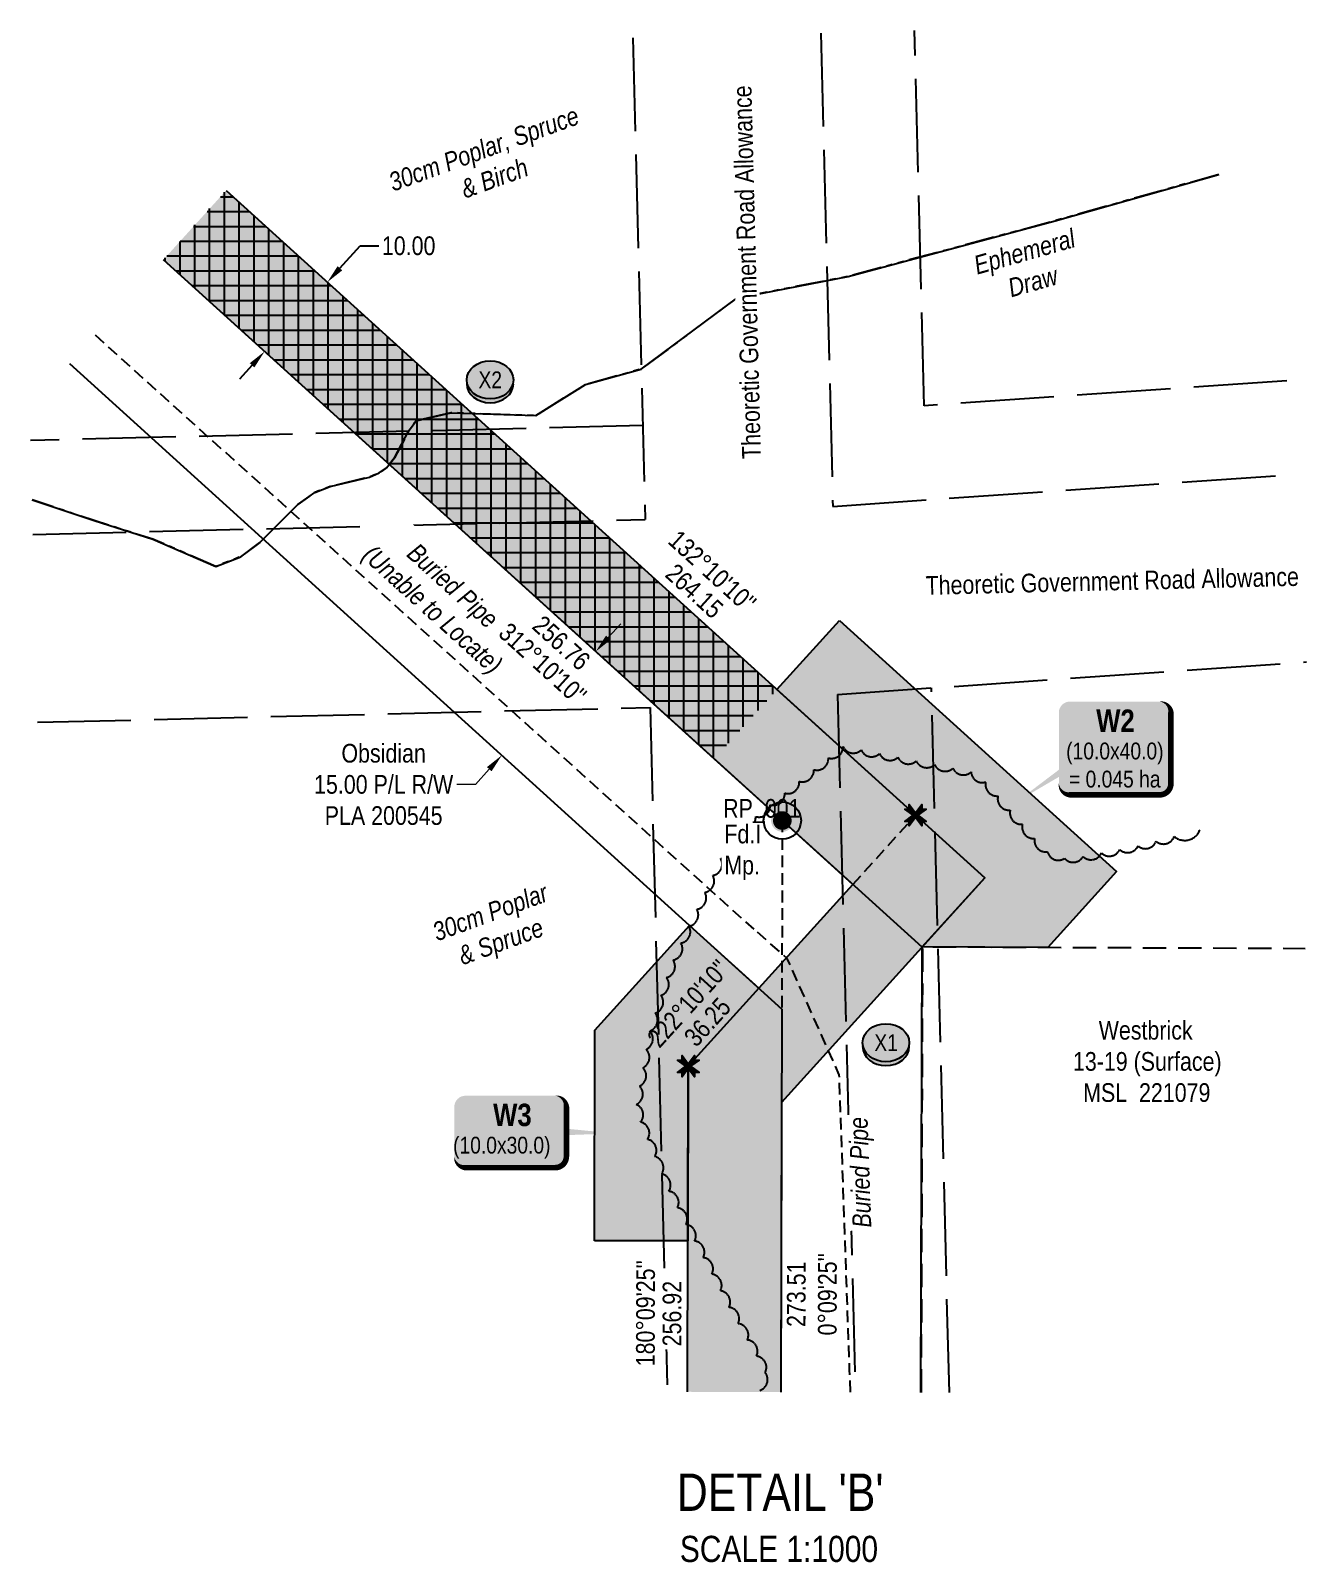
# Model space of a CAD drawing. Extents: x 623176 to 628609, y 5842554 to 5845751.
# Drawn here: x 627926 to 628609, y 5843360 to 5844180 of the extents above; entities that cross this region are included whole.
import ezdxf
from ezdxf.enums import TextEntityAlignment as Align

# ---------------------------------------------------------------- set-up
doc = ezdxf.new("R2010")
doc.units = 0
doc.header["$LTSCALE"] = 5
doc.header["$PDSIZE"] = 0.5
for name, pattern in [('0', [1, 1, 0]), ('foc-ACCESSROAD', [3.75, 2.5, -1.25]), ('foc-TOPO-ephemeral', [6.25, 3.125, -0.625, 0.625, -0.625, 0.625, -0.625]), ('foc-TRAV', [1.875, 1.25, -0.625]), ('foc-UNSURVEYED', [12.5, 10, -2.5]), ('UG_PIPE', [1.875, 1.25, -0.625])]:
    doc.linetypes.add(name, pattern=pattern)
doc.layers.get('Defpoints').update_dxf_attribs({"color": 9})
for name, color, linetype in [('35', 37, 'Continuous'), ('AS-PIPE-UG', 44, 'UG_PIPE'), ('AS-PIPE-UG-T', 44, 'Continuous'), ('C-RW', 13, 'Continuous'), ('CG-NOTES', 7, 'Continuous'), ('F-WS', 190, 'foc-ACCESSROAD'), ('L-BD', 7, 'Continuous'), ('L-BD1', 253, 'Continuous'), ('L-MON', 1, 'Continuous'), ('L-ROAD-T', 7, 'Continuous'), ('L-USEC', 7, 'foc-UNSURVEYED'), ('P-CROSSINGS', 250, 'Continuous'), ('P-PROPOSED', 10, 'Continuous'), ('P-PROPOSED-H', 21, 'Continuous'), ('P-TEMP-BLOCKS', 250, 'Continuous'), ('P-TEMP-BLUE-BORE-H', 131, 'Continuous'), ('P-TEMP-H', 41, 'Continuous'), ('P-TEMP-NO CUT-H', 104, 'Continuous'), ('P-TEMP_WORKSPACE', 46, 'Continuous'), ('P-TRAV', 4, 'foc-TRAV'), ('P-TXT', 4, 'Continuous'), ('T-BUSH', 110, '0'), ('T-BUSH-T', 110, 'Continuous'), ('T-DRAW', 143, 'foc-TOPO-ephemeral'), ('T-WATER-T', 170, 'Continuous')]:
    doc.layers.add(name, color=color, linetype=linetype)
doc.layers.add('C-WS-T', color=13, linetype='Continuous', lineweight=9)
doc.layers.add('F-WS-T', color=190, linetype='Continuous', lineweight=9)
doc.styles.add('80', font='ARIALN.TTF', dxfattribs={"height": 10})
doc.styles.add('80CG', font='ARIALN.TTF', dxfattribs={"height": 10})
doc.styles.add('80L', font='ARIALN.TTF', dxfattribs={"height": 10})
doc.styles.add('80LS', font='ARIALNI.TTF', dxfattribs={"height": 10})
doc.styles.add('BOLD', font='ARIALNB.TTF')
doc.styles.add('Crossing', font='ARIALN.TTF', dxfattribs={"height": 10})
doc.styles.add('foc-LtypeFont', font='ARIALN.TTF', dxfattribs={"height": 7.349999999999999})
doc.styles.add('MtXpl_Arial_Narrow', font='ARIALNI.TTF')
doc.linetypes.add('foc-TOPO-flowdirection-NOLINE', pattern='A,0,[">",foc-LtypeFont,S=0.3,R=0,X=0,Y=-0.945],-20,[">",foc-LtypeFont,S=0.3,R=0,X=0,Y=-0.945],0', length=20)
doc.dimstyles.new('Compass 5 000', dxfattribs={"dimscale": 5, "dimtxt": 9, "dimasz": 2, "dimexe": 0.2, "dimexo": 0.0625, "dimgap": 0.5, "dimtad": 0, "dimtih": 1, "dimtoh": 1, "dimzin": 0, "dimdsep": 46, "dimtxsty": '80CG', "dimcen": 0.1, "dimse1": 1, "dimse2": 1, "dimclrd": 256, "dimclrt": 256, "dimaunit": 1, "dimadec": 4, "dimazin": 0, "dimtfac": 0.06, "dimtofl": 0, "dimtmove": 0, "dimatfit": 1, "dimfxl": 0.2, "dimtolj": 1, "dimtzin": 0, "dimlwd": -1, "dimarcsym": 0})

# ---------------------------------------------------------------- blocks, each defined once
blk = doc.blocks.new('*U46')
at = {"true_color": 0xff8aff}
h = blk.add_hatch(color=211, dxfattribs=at)
edge = h.paths.add_edge_path()
edge.add_line((-23.99999999999998, -20), (23.99999999999998, -20))
edge.add_arc((23.99999999999998, -14), 6, 270, 360)
edge.add_line((29.99999999999998, -14), (29.99999999999998, 12.5))
edge.add_arc((23.99999999999998, 12.5), 6, 0, 90)
edge.add_line((23.99999999999998, 18.5), (-23.99999999999998, 18.5))
edge.add_arc((-23.99999999999998, 12.5), 6, 90, 180)
edge.add_line((-29.99999999999998, 12.5), (-29.99999999999998, -14))
edge.add_arc((-23.99999999999998, -14), 6, 180, 270)
at = {"color": 250, "flags": 128}
blk.add_lwpolyline([(-23.99999999999998, -20, 3, 3, 0), (23.99999999999998, -20, 3, 3, 0.414213562373095), (29.99999999999998, -14, 3, 3, 0), (29.99999999999998, 12.5, 3, 0, 0.414213562373095), (23.99999999999998, 18.5, 0, 0, 0), (-23.99999999999998, 18.5, 0, 0, 0.414213562373095), (-29.99999999999998, 12.5, 0, 0, 0), (-29.99999999999998, -14, 0, 3, 0.414213562373095)], format="xyseb", close=True, dxfattribs=at)
at = {"flags": 128}
blk.add_lwpolyline([(55.53966000851081, -1.657714257953903, 0, 7.5, 0), (-3.398394867633905e-15, 0, 0, 0, 0)], format="xyseb", dxfattribs=at)
at = {"color": 250}
for tag, p, height, style in [('TEMP_AREA_W1_001', (-9.212824010914055, 2.244292974654144), 12, 'BOLD'), ('ENTER_TEXT_001', (-30.65893587994544, -12.47010782646594), 9, '80')]:
    blk.add_attdef(tag, p, '', height=height, dxfattribs=dict(at, style=style))
blk = doc.blocks.new('fdia')
at = {"color": 255, "const_width": 1}
blk.add_lwpolyline([(-0.5, 0, 1), (0.5, 0, 1)], format="xyb", close=True, dxfattribs=at)
blk = doc.blocks.new('Fdiaa')
blk.add_blockref('fdia', (0, 0))
blk = doc.blocks.new('fdib')
at = {"color": 1, "const_width": 1.6}
blk.add_lwpolyline([(-0.3999999999996362, 0, 0.9999999999999998), (0.3999999999996362, 0, 1)], format="xyb", close=True, dxfattribs=at)
at = {"color": 1}
blk.add_circle((0, 0), 0.8, dxfattribs=at)
blk = doc.blocks.new('Fdibb')
blk.add_blockref('fdib', (0, 0))
blk = doc.blocks.new('fdicc')
for name in ['Fdibb', 'Fdiaa']:
    blk.add_blockref(name, (0, 0))
blk = doc.blocks.new('FDI')
blk.add_blockref('fdicc', (0, 0))
blk = doc.blocks.new('TEMP')
h = blk.add_hatch(color=255)
h.dxf.hatch_style = 1
h.paths.add_polyline_path([(-5.274161e-10, 0.2514284397220763), (-0.6656854269836912, 1.152061669657268), (-0.6656854269836914, 0.6656854303339061), (-1.152061663105632, 0.6656854303339061), (-0.2514284404497629, 5.273253e-10), (-1.152061661774314, -0.665685419564579), (-0.6656854224511335, -0.6656854195645793), (-0.6656854224511335, -1.152061655686338), (-5.273251e-10, -0.2514284436956587), (0.6656854183820542, -1.152061663420681), (0.6656854183820542, -0.6656854208922597), (1.152061656810019, -0.6656854053035205), (0.2514284429676993, 5.273253e-10), (1.152061671303363, 0.6656854258011663), (0.6656854287749412, 0.6656854258011663), (0.6656854131859291, 1.15206166422904)])
h.paths.add_polyline_path([(0.5656854229146121, 0.8485281473411305), (0.5656854319800914, 0.5656854258011663), (0.8485281444547581, 0.5656854258011663), (0.0831890339399251, 0), (0.8485281399220186, -0.5656854150320215), (0.5656854183820542, -0.5656854240973189), (0.5656854183820542, -0.8485281365719859), (0, -0.08318903609469999), (-0.5656854224511337, -0.8485281320390644), (-0.5656854224511337, -0.5656854195645792), (-0.8485281349258001, -0.5656854195645794), (-0.0831890328488955, 0), (-0.8485281394583584, 0.5656854303339058), (-0.5656854269836913, 0.5656854303339061), (-0.5656854269836913, 0.8485281428085727), (0, 0.0831890306941206)], flags=16)
h = blk.add_hatch(color=1)
h.dxf.hatch_style = 1
h.paths.add_polyline_path([(0, 0.0831890306941205), (-0.5656854269836911, 0.8485281428085727), (-0.5656854269836912, 0.5656854303339061), (-0.8485281394583578, 0.5656854303339061), (-0.0831890328488953, -1e-16), (-0.8485281349258001, -0.5656854195645793), (-0.5656854224511337, -0.5656854195645793), (-0.5656854224511337, -0.848528132039064), (0, -0.08318903609469999), (0.5656854183820542, -0.8485281365719856), (0.5656854183820542, -0.5656854240973191), (0.8485281399220184, -0.5656854150320213), (0.0831890339399251, -1e-16), (0.8485281444547581, 0.5656854258011663), (0.5656854319800914, 0.5656854258011663), (0.5656854229146121, 0.8485281473411308)])
at = {"color": 1}
for p, q in [((-0.0831890328488953, 0), (0.0831890339399252, 0)), ((0, 0.0831890306941205), (0, -0.08318903609469999))]:
    blk.add_line(p, q, dxfattribs=at)
at = {"color": 255, "flags": 128}
blk.add_lwpolyline([(-0.251428440449763, 5.27325e-10), (-1.152061663105632, 0.6656854303339061), (-0.6656854269836914, 0.6656854303339061), (-0.6656854269836914, 1.152061669657268), (-5.274159999999999e-10, 0.2514284397220763), (0.6656854131859291, 1.15206166422904), (0.6656854287749412, 0.6656854258011663), (1.152061671303363, 0.6656854258011663), (0.2514284429676991, 5.27325e-10), (1.152061656810019, -0.6656854053035204), (0.6656854183820542, -0.6656854208922596), (0.6656854183820542, -1.152061663420681), (-5.27325e-10, -0.2514284436956586), (-0.6656854224511335, -1.152061655686338), (-0.6656854224511335, -0.6656854195645793), (-1.152061661774314, -0.6656854195645793)], close=True, dxfattribs=at)
at = {"color": 1, "flags": 128}
blk.add_lwpolyline([(-0.0831890328488953, 0), (-0.8485281394583578, 0.5656854303339061), (-0.5656854269836913, 0.5656854303339061), (-0.5656854269836913, 0.8485281428085727), (0, 0.0831890306941205), (0.5656854229146121, 0.8485281473411305), (0.5656854319800914, 0.5656854258011663), (0.8485281444547581, 0.5656854258011663), (0.0831890339399252, 0), (0.8485281399220184, -0.5656854150320214), (0.5656854183820542, -0.5656854240973189), (0.5656854183820542, -0.8485281365719856), (0, -0.08318903609469999), (-0.5656854224511335, -0.848528132039064), (-0.5656854224511335, -0.5656854195645792), (-0.8485281349258001, -0.5656854195645792)], close=True, dxfattribs=at)
blk = doc.blocks.new('*U49')
at = {"true_color": 0xff8aff}
h = blk.add_hatch(color=211, dxfattribs=at)
edge = h.paths.add_edge_path()
edge.add_line((-23.99999999999999, -31.43516913522035), (23.99999999999998, -31.43516913522035))
edge.add_arc((23.99999999999998, -25.43516913522035), 6, 270, 360)
edge.add_line((29.99999999999998, -25.43516913522035), (29.99999999999998, 12.5))
edge.add_arc((23.99999999999998, 12.5), 6, 0, 90)
edge.add_line((23.99999999999998, 18.5), (-23.99999999999998, 18.5))
edge.add_arc((-23.99999999999998, 12.5), 6, 90, 180)
edge.add_line((-29.99999999999998, 12.5), (-29.99999999999999, -25.43516913522035))
edge.add_arc((-23.99999999999999, -25.43516913522035), 6, 180, 270)
at = {"color": 250, "flags": 128}
blk.add_lwpolyline([(-23.99999999999999, -31.43516913522035, 3, 3, 0), (23.99999999999998, -31.43516913522035, 3, 3, 0.414213562373095), (29.99999999999998, -25.43516913522035, 3, 3, 0), (29.99999999999998, 12.5, 3, 0, 0.414213562373095), (23.99999999999998, 18.5, 0, 0, 0), (-23.99999999999998, 18.5, 0, 0, 0.414213562373095), (-29.99999999999998, 12.5, 0, 0, 0), (-29.99999999999999, -25.43516913522035, 0, 3, 0.414213562373095)], format="xyseb", close=True, dxfattribs=at)
at = {"flags": 128}
blk.add_lwpolyline([(-52.00730433798497, -34.72510113452051, 0, 7.5, 0), (-3.398394867633905e-15, 0, 0, 0, 0)], format="xyseb", dxfattribs=at)
at = {"color": 250}
for tag, p, height, style in [('TEMP_AREA_W1_001', (-9.212824010914055, 2.244292974654144), 12, 'BOLD'), ('ENTER_TEXT_001', (-30.65893587994544, -12.47010782646594), 9, '80')]:
    blk.add_attdef(tag, p, '', height=height, dxfattribs=dict(at, style=style))
blk = doc.blocks.new('xing2')
h = blk.add_hatch(color=50)
h.dxf.hatch_style = 1
edge = h.paths.add_edge_path()
edge.add_ellipse((0, 0), major_axis=(-12.5, 0), ratio=0.8162973455633619, start_angle=0, end_angle=360)
h = blk.add_hatch(color=250)
h.dxf.hatch_style = 1
edge = h.paths.add_edge_path()
edge.add_ellipse((0, -2.047489049626165), major_axis=(-12.5, 0), ratio=0.8162973455633619, start_angle=0, end_angle=180)
edge.add_line((12.5, -2.047489049626165), (12.5, 0))
edge.add_ellipse((0, 0), major_axis=(-12.5, 0), ratio=0.8162973455633619, start_angle=0, end_angle=180, ccw=False)
edge.add_line((-12.5, 0), (-12.5, -2.047489049626165))
at = {"color": 250}
blk.add_ellipse((0, 0), major_axis=(-12.5, 0), ratio=0.8162973455633619, dxfattribs=at)
blk.add_ellipse((0, -2.047489049626165), major_axis=(-12.5, 0), ratio=0.8162973455633619, start_param=0, end_param=3.141592653589793, dxfattribs=at)
at = {"color": 250, "style": 'Crossing'}
blk.add_attdef('CROSSING', text='', height=9, dxfattribs=at).set_placement((0.08916442567715421, 0.0199513138486509), align=Align.MIDDLE_CENTER)
at = {"color": 250, "style": 'Crossing', "flags": 1}
for tag, p in [('OWNER', (0.08916442567715421, -12.49201765665748)), ('DESCRIPTION', (0.08916442567715421, -25.770021277247)), ('LOCATION', (0.08916442567715421, -39.30337514164421)), ('DWG_REF', (0.08916442567715421, -52.83672900604233))]:
    blk.add_attdef(tag, text='', height=9, dxfattribs=at).set_placement(p, align=Align.MIDDLE_CENTER)
blk = doc.blocks.new('*D50')
at = {"layer": 'C-WS-T', "transparency": 16777216}
for p, q in [((628235.6496765572, 5843855.021468313), (628242.3629340446, 5843862.433092557)), ((628171.934437633, 5843784.678060462), (628164.4884201493, 5843776.457448665)), ((628164.4884201493, 5843776.457448665), (628154.4884201498, 5843776.457448665))]:
    blk.add_line(p, q, dxfattribs=at)
for points in [[(628234.4144058502, 5843856.140344562), (628236.8849472641, 5843853.902592067), (628228.9364190702, 5843847.609844072)], [(628170.6991669261, 5843785.796936709), (628173.16970834, 5843783.559184214), (628178.64769512, 5843792.089684704)]]:
    blk.add_solid(points, dxfattribs=at)
at = {"layer": 'Defpoints', "color": 0, "transparency": 16777216}
for p in [(628220.615310865, 5843855.146888602), (628170.3265869147, 5843799.626729235), (628178.64769512, 5843792.089684704)]:
    blk.add_point(p, dxfattribs=at)
at = {"layer": 'C-WS-T', "transparency": 16777216, "insert": (628115.4024719913, 5843776.457448665), "char_height": 10, "attachment_point": 5, "style": '80CG'}
blk.add_mtext('\\A1;Obsidian\\P15.00 P/L R/W\\PPLA 200545', dxfattribs=at)
blk = doc.blocks.new('*D51')
at = {"layer": 'Defpoints', "color": 0, "transparency": 16777216}
for p in [(628085.2576620295, 5844045.2053546), (628090.2586087538, 5844040.675305661), (628056.7031362015, 5844003.63174768)]:
    blk.add_point(p, dxfattribs=at)
at = {"layer": 'P-TXT', "transparency": 16777216}
for p, q in [((628091.9711806574, 5844052.6167423), (628102.849444401, 5844064.625799634)), ((628102.849444401, 5844064.625799634), (628112.8494444005, 5844064.625799634)), ((628044.9886708492, 5844000.75040892), (628038.2751522218, 5843993.33902122))]:
    blk.add_line(p, q, dxfattribs=at)
for points in [[(628090.7359493743, 5844053.735662071), (628093.2064119405, 5844051.497822529), (628085.2576620295, 5844045.2053546)], [(628043.7534395661, 5844001.869328691), (628046.2239021324, 5843999.631489148), (628051.7021894772, 5844008.161796619)]]:
    blk.add_solid(points, dxfattribs=at)
at = {"layer": 'P-TXT', "transparency": 16777216, "insert": (628128.7873707316, 5844064.625799634), "char_height": 10, "attachment_point": 5, "style": '80CG'}
blk.add_mtext('\\A1;10.00', dxfattribs=at)

msp = doc.modelspace()

# ---------------------------------------------------------------- hatches: boundary and pattern name
at = {"layer": 'P-PROPOSED-H'}
h = msp.add_hatch(color=256, dxfattribs=at)
h.dxf.hatch_style = 1
h.paths.add_polyline_path([(627997.52928383, 5844057.233687866), (628031.0847563794, 5844094.277245839), (628437.1216707085, 5843726.473468935), (628328.366395347, 5843606.411189346), (628327.9427898495, 5843451.420121018), (628277.9610305227, 5843451.556725975), (628278.4370934989, 5843625.741220588), (628366.5229338031, 5843722.985117564)])
at = {"layer": 'P-TEMP-BLUE-BORE-H'}
h = msp.add_hatch(color=256, dxfattribs=at)
h.dxf.hatch_style = 1
h.paths.add_polyline_path([(628325.8846085172, 5843827.236257168), (628292.3291359703, 5843790.192699196), (627997.5187114124, 5844057.222016447), (628031.0847563794, 5844094.277245839)])
at = {"layer": 'P-TEMP-H'}
h = msp.add_hatch(color=256, dxfattribs=at)
h.dxf.hatch_style = 1
h.paths.add_polyline_path([(628359.440081072, 5843864.279815143), (628507.7204076168, 5843729.961820329), (628470.9358466488, 5843689.352863869), (628403.6628614963, 5843689.536034018), (628437.1216707085, 5843726.473468935), (628325.8846085172, 5843827.236257168)])
h = msp.add_hatch(color=256, dxfattribs=at)
h.dxf.hatch_style = 1
h.paths.add_polyline_path([(628228.1998829126, 5843532.411935643), (628228.5077916577, 5843645.071251881), (628279.146253061, 5843700.974462962), (628316.1900770172, 5843667.419284039), (628278.4370935007, 5843625.741220603), (628278.1816422358, 5843532.275330669)])
at = {"layer": 'P-TEMP-NO CUT-H', "ltscale": 2}
h = msp.add_hatch(dxfattribs=at)
h.set_pattern_fill('ANSI37', color=256, scale=2.49841834524555, angle=45)
h.set_pattern_definition([(90, (-761.4783813605268, 2955.048313311222), (-7.932478246154617, 0), []), (180, (-761.4783813605268, 2955.048313311222), (-4.439288581181707e-16, -7.932478246154617), [])])
h.paths.add_polyline_path([(628325.8846085172, 5843827.236257168), (628292.3291359703, 5843790.192699196), (627997.5187114124, 5844057.222016447), (628031.0847563794, 5844094.277245839)])

# ---------------------------------------------------------------- linework, layer by layer
at = {"layer": 'AS-PIPE-UG', "flags": 128}
for points in [[(627961.0450239887, 5844016.956895683), (628313.4534487436, 5843699.150516696)], [(628365.2190286968, 5843451.318241475), (628364.813448746, 5843463.165516696), (628359.2534487434, 5843621.190516606), (628331.4084487434, 5843683.400516603), (628313.4534487436, 5843699.150516696)]]:
    msp.add_lwpolyline(points, dxfattribs=at)
at = {"layer": 'C-RW'}
for points in [[(628402.9154288302, 5843451.215213588), (628403.5667943261, 5843689.540341643), (628403.5664917835, 5843689.429645015), (627997.5292838298, 5844057.233687866)], [(627947.1933371725, 5844001.665328476), (628328.5026540451, 5843656.266258214), (628328.5026540456, 5843656.266258214), (628327.9427898498, 5843451.420121018)]]:
    msp.add_lwpolyline(points, dxfattribs=at)
at = {"layer": 'F-WS', "flags": 128}
msp.add_lwpolyline([(628403.2533146732, 5843451.214290111), (628403.9823920091, 5843689.640018718), (628608.6375150485, 5843688.802138)], dxfattribs=at)
at = {"layer": 'L-USEC'}
for p, q in [((628248.8255367993, 5844175.928779623), (628255.4000189411, 5843918.212758181)), ((628349.3415159605, 5844178.492982627), (628355.8014894504, 5843925.265636398)), ((628404.7157803015, 5843979.046331553), (628399.5951120525, 5844179.77497205))]:
    msp.add_line(p, q, dxfattribs=at)
at = {"layer": 'L-USEC', "flags": 128}
for points in [[(628598.841069494, 5843992.495795639), (628404.7157803015, 5843979.046331553)], [(628254.1181644542, 5843968.460736881), (627926.4509812748, 5843960.497339121)], [(628355.8014894504, 5843925.265636398), (628602.3155615211, 5843942.344017442)], [(627927.6723809417, 5843910.246924783), (628255.4000189411, 5843918.212758181)], [(628358.3677723408, 5843824.653735953), (628609.2648704979, 5843842.035771014)], [(628358.3677723408, 5843824.653735953), (628367.8919976723, 5843451.310935991)], [(628418.1869551223, 5843451.173475038), (628408.569296995, 5843828.131674349)], [(627930.1156217608, 5843809.727932671), (628257.9638573603, 5843817.696697328)], [(628257.9638573603, 5843817.696697328), (628267.3035906275, 5843451.585853781)]]:
    msp.add_lwpolyline(points, dxfattribs=at)
at = {"layer": 'P-PROPOSED', "flags": 128}
for points in [[(628031.0847563794, 5844094.277245839), (628437.1216707085, 5843726.473468935), (628328.366395347, 5843606.411189346), (628327.9427898495, 5843451.420121018)], [(628277.9610305227, 5843451.556725975), (628278.4370934989, 5843625.741220588), (628366.5229338031, 5843722.985117564), (627997.52928383, 5844057.233687866)]]:
    msp.add_lwpolyline(points, dxfattribs=at)
at = {"layer": 'P-TEMP_WORKSPACE', "flags": 128}
msp.add_lwpolyline([(628359.440081072, 5843864.279815143), (628507.7204076168, 5843729.961820329), (628470.9358466488, 5843689.352863869), (628403.6628614963, 5843689.536034018), (628437.1216707085, 5843726.473468935), (628325.8846085172, 5843827.236257168)], close=True, dxfattribs=at)
at = {"layer": 'P-TEMP_WORKSPACE'}
msp.add_lwpolyline([(628228.1998829126, 5843532.411935643), (628228.5077916577, 5843645.071251881), (628279.146253061, 5843700.974462962), (628316.1900770172, 5843667.419284039), (628278.4370935007, 5843625.741220603), (628278.1816422358, 5843532.275330669)], close=True, dxfattribs=at)
at = {"layer": 'P-TRAV'}
for p, q in [((628328.7784487476, 5843757.175516685), (628328.5011643674, 5843656.356289227)), ((628366.5229338045, 5843722.985117564), (628400.0781127296, 5843760.028941496))]:
    msp.add_line(p, q, dxfattribs=at)
at = {"layer": 'T-BUSH', "flags": 128}
msp.add_lwpolyline([(628316.7180804958, 5843452.318954591, 0.52056705), (628319.6380612239, 5843461.87936826, 0.52056705), (628314.9402518236, 5843470.607140191, 0.52056705), (628310.0239413504, 5843479.311029456, 0.52056705), (628305.1076308772, 5843488.014918723, 0.52056705), (628300.2485984549, 5843496.749836473, 0.52056705), (628295.6434971695, 5843505.62231297, 0.52056705), (628291.0383958837, 5843514.494789467, 0.52056705), (628286.4332945987, 5843523.367265962, 0.52056705), (628281.8281933136, 5843532.239742459, 0.52056705), (628277.2230920283, 5843541.112218954, 0.52056705), (628272.6179907424, 5843549.984695451, 0.52056705), (628268.0246976968, 5843558.862637907, 0.52056705), (628264.2399881064, 5843568.114868471, 0.52056705), (628260.4552785167, 5843577.367099029, 0.52056705), (628256.6705689265, 5843586.619329593, 0.52056705), (628252.8858593359, 5843595.871560151, 0.52056705), (628250.6145898856, 5843605.283560366, 0.52056705), (628252.3839383346, 5843615.122117327, 0.52056705), (628254.1532867836, 5843624.960674288, 0.52056705), (628255.9226352334, 5843634.799231253, 0.52056705), (628257.7942822423, 5843644.612561915, 0.52056705), (628260.8019102558, 5843654.145765511, 0.52056705), (628263.8095382692, 5843663.678969106, 0.52056705), (628266.8171662821, 5843673.2121727, 0.52056705), (628270.2717735375, 5843682.570751942, 0.52056705), (628274.5231190757, 5843691.61806415, 0.52056705), (628278.7744646136, 5843700.665376353, 0.52056705), (628283.0258101516, 5843709.712688562, 0.52056705), (628287.2771556898, 5843718.760000768, 0.52056705), (628291.528501228, 5843727.807312973, 0.52056705), (628295.7798467663, 5843736.85462518, 0.52056705), (628300.0311923049, 5843745.901937382, 0.52056705), (628306.7398909349, 5843753.019484082, 0.52056705), (628314.5213054823, 5843759.294624293, 0.52056705), (628322.3027200295, 5843765.569764506, 0.52056705), (628330.0841345773, 5843771.844904718, 0.52056705), (628337.8655491252, 5843778.120044926, 0.52056705), (628345.646963673, 5843784.395185141, 0.52056705), (628353.4283782203, 5843790.670325353, 0.52056705), (628361.2261442795, 5843796.879064185, 0.52056705), (628371.0316227505, 5843794.934741938, 0.52056705), (628380.8371012213, 5843792.990419693, 0.52056705), (628390.6425796923, 5843791.046097448, 0.52056705), (628400.4480581632, 5843789.101775202, 0.52056705), (628410.2535366341, 5843787.157452957, 0.52056705), (628420.059015105, 5843785.213130709, 0.52056705), (628429.864493576, 5843783.268808463, 0.52056705), (628437.6734574804, 5843777.893381736, 0.52056705), (628444.2088080979, 5843770.329190481, 0.52056705), (628450.7441587163, 5843762.764999227, 0.52056705), (628457.2795093341, 5843755.200807972, 0.52056705), (628463.8148599518, 5843747.636616717, 0.52056705), (628470.6888063545, 5843740.50468283, 0.52056705), (628479.8203882389, 5843736.970478504, 0.52056705), (628489.740172814, 5843737.933672597, 0.52056705), (628499.5558125037, 5843739.826029464, 0.52056705), (628509.3714521934, 5843741.718386334, 0.52056705), (628519.187091883, 5843743.610743202, 0.52056705), (628528.8729201147, 5843746.072322491, 0.52056705), (628538.5385050181, 5843748.622668647, 0.52056705), (628552.3433449073, 5843752.265192169, 0.52056705)], format="xyb", dxfattribs=at)
at = {"layer": 'T-DRAW', "flags": 128}
msp.add_lwpolyline([(628562.3766607626, 5844102.83667405), (628474.7332563192, 5844078.031936942), (628363.9387638937, 5844048.266252418), (628304.4073948269, 5844036.690708419), (628253.1442714756, 5843998.656778218), (628223.3785869485, 5843990.388532499), (628196.9202006841, 5843973.852041078), (628151.4122309175, 5843975.346821067), (628132.8035453138, 5843971.082995635), (628128.7621439775, 5843965.449573796), (628121.2910578317, 5843951.254450546), (628116.9285135632, 5843945.947528706), (628112.9428466075, 5843943.172291908), (628107.8668924364, 5843940.965104094), (628086.6923530438, 5843935.884950045), (628078.5638534907, 5843932.71833555), (628069.4780829313, 5843926.271987323), (628049.1372613204, 5843905.924692121), (628038.87627414, 5843898.322433433), (628025.5009202849, 5843893.134774365), (627991.8677072482, 5843907.706075445), (627960.4483735642, 5843917.627970294), (627927.2237868384, 5843928.702832529)], dxfattribs=at)
at = {"layer": 'T-DRAW', "linetype": 'foc-TOPO-flowdirection-NOLINE', "flags": 128}
msp.add_lwpolyline([(627927.2237868384, 5843928.702832529), (627960.4483735642, 5843917.627970294), (627991.8677072482, 5843907.706075445), (628025.5009202849, 5843893.134774365), (628038.87627414, 5843898.322433433), (628049.1372613204, 5843905.924692121), (628069.4780829313, 5843926.271987323), (628078.5638534907, 5843932.71833555), (628086.6923530438, 5843935.884950045), (628107.8668924364, 5843940.965104094), (628112.9428466075, 5843943.172291908), (628116.9285135632, 5843945.947528706), (628121.2910578317, 5843951.254450546), (628128.7621439775, 5843965.449573796), (628132.8035453138, 5843971.082995635), (628151.4122309175, 5843975.346821067), (628196.9202006841, 5843973.852041078), (628223.3785869485, 5843990.388532499), (628253.1442714756, 5843998.656778218), (628304.4073948269, 5844036.690708419), (628363.9387638937, 5844048.266252418), (628474.7332563192, 5844078.031936942), (628562.3766607626, 5844102.83667405)], dxfattribs=at)

# ---------------------------------------------------------------- block references
at = {"layer": 'L-MON', "xscale": 4.998194600000007, "yscale": 4.998194600000007, "zscale": 4.998194600000007}
for p in [(628400.0781127296, 5843760.028941496), (628278.4370934989, 5843625.741220588)]:
    msp.add_blockref('TEMP', p, dxfattribs=at)
at = {"layer": 'L-MON', "color": 6, "xscale": 4.998194600000007, "yscale": 4.998194600000007, "zscale": 4.998194600000007}
msp.add_blockref('FDI', (628328.7784487426, 5843757.175516689), dxfattribs=at)
at = {"layer": 'P-CROSSINGS', "xscale": 0.99963892, "yscale": 0.99963892, "zscale": 0.99963892}
for p, values in [((628172.3706702755, 5843992.936671243), {'CROSSING': 'X2'}), ((628384.2362904199, 5843638.314409921), {'CROSSING': 'X1'})]:
    msp.add_blockref('xing2', p, dxfattribs=at).add_auto_attribs(values)
at = {"layer": 'P-TEMP-BLOCKS'}
ref = msp.add_blockref('*U49', (628506.7622138626, 5843802.360968052), dxfattribs=dict(at, xscale=0.99963892, yscale=0.99963892, zscale=0.99963892))
ref.add_attrib('TEMP_AREA_W1_001', 'W2', (628496.7794623014, 5843804.604450661), dxfattribs={"layer": '0', "color": 250, "height": 11.99566704000005, "style": 'BOLD'})
ref.add_attrib('ENTER_TEXT_001', '(10.0x40.0)', (628480.6955721065, 5843789.895362934), dxfattribs={"layer": '0', "color": 250, "height": 8.99675028000007, "style": '80'})
ref.add_attrib('ENTER_TEXT_002', '= 0.045 ha', (628482.202190247, 5843774.86395751), dxfattribs={"layer": '0', "color": 250, "height": 8.99675028000007, "style": '80'})
at = {"layer": 'P-TEMP-BLOCKS', "xscale": 0.99963892, "yscale": 0.99963892, "zscale": 0.99963892}
msp.add_blockref('*U46', (628183.2140498129, 5843591.482781978), dxfattribs=at).add_auto_attribs({'TEMP_AREA_W1_001': 'W3', 'ENTER_TEXT_001': '(10.0x30.0)'})

# ---------------------------------------------------------------- texts
at = {"layer": 'CG-NOTES', "color": 3, "insert": (628245.2916628018, 5843407.857416762), "char_height": 20.00000000000007, "width": 161.8614951497178, "attachment_point": 1, "style": '80CG'}
msp.add_mtext("\\pi27.036;DETAIL 'B'\\P\\pi28.641;{\\H0.7x;SCALE 1:1000}", dxfattribs=at)
at = {"layer": 'L-BD1', "style": '80L'}
for s, rotation, p in [("132°10'10''", 317.830500000014, (628291.3400340695, 5843890.55631107)), ('264.15', 317.830500000014, (628281.7770963854, 5843879.998560091)), ("180°09'25''", 89.84239999999996, (628255.5386279151, 5843493.573891191))]:
    msp.add_text(s, height=9.996389200000046, rotation=rotation, dxfattribs=at).set_placement(p, align=Align.MIDDLE)
msp.add_text('36.25', height=9.996389200000046, rotation=47.8289660182662, dxfattribs=at).set_placement((628282.7523186643, 5843635.481481992))
at = {"layer": 'L-BD1', "insert": (628255.620586618, 5843641.689460486), "char_height": 9.996389200000046, "width": 56.2870355209225, "attachment_point": 1, "rotation": 47.82896601824999, "style": '80L', "bg_fill": 1, "box_fill_scale": 1.15, "bg_fill_color": 41, "bg_fill_transparency": 0}
msp.add_mtext("222°10'10''", dxfattribs=at)
at = {"layer": 'L-ROAD-T', "style": '80L'}
msp.add_text('Theoretic Government Road Allowance', height=9.996389200000127, rotation=1.392371990564586, dxfattribs=at).set_placement((628505.3387544906, 5843885.330221751), align=Align.MIDDLE_CENTER)
at = {"layer": 'T-BUSH-T', "attachment_point": 2, "rotation": 20.00000000000001, "style": '80LS'}
for s, insert, char_height, width in [('30cm Poplar, Spruce\\P& Birch', (628167.2729511118, 5844121.257055346), 9.996389200000074, 106.7531176963664), ('30cm Poplar\\P& Spruce', (628170.6921211269, 5843712.849865275), 9.996389200000117, 65.38334056376083)]:
    msp.add_mtext(s, dxfattribs=dict(at, insert=insert, char_height=char_height, width=width))
at = {"layer": 'T-WATER-T', "insert": (628430.6798894854, 5844058.900963085), "char_height": 9.996389200000124, "attachment_point": 1, "rotation": 15.802513953282189, "style": '80L'}
msp.add_mtext_dynamic_manual_height_columns('\\pi-0.33187;{\\fArial Narrow|b0|i1|c0|p34;Ephemeral\\P\\pi13.93;Draw}', width=54.64370005216436, gutter_width=49.98194600000021, heights=[0], dxfattribs=at)

# ---------------------------------------------------------------- dimensions: what is measured, and where the dimension line sits
at = {"layer": 'C-WS-T'}
dim = msp.add_linear_dim(base=(628178.64769512, 5843792.089684704), p1=(628220.6153108652, 5843855.146888602), p2=(628170.3265869146, 5843799.626729234), angle=227.83053063932266, text='Obsidian\\P15.00 P/L R/W\\PPLA 200545', dimstyle='Compass 5 000', dxfattribs=at)
dim.commit()
dim.dimension.update_dxf_attribs({"geometry": '*D50', "text_midpoint": (628115.4024719913, 5843776.457448665), "dimtype": 161})
at = {"layer": 'P-TXT'}
dim = msp.add_linear_dim(base=(628085.2576620295, 5844045.2053546), p1=(628056.7031362014, 5844003.63174768), p2=(628090.258608754, 5844040.675305661), angle=47.82851185263133, text='10.00', dimstyle='Compass 5 000', dxfattribs=at)
dim.commit()
dim.dimension.update_dxf_attribs({"geometry": '*D51', "text_midpoint": (628128.7873707316, 5844064.625799634), "dimtype": 161})

# ---------------------------------------------------------------- next in the draw order: texts
at = {"layer": 'AS-PIPE-UG-T', "insert": (628120.738213569, 5843918.179952222), "char_height": 9.996389200000046, "width": 93.65416568190507, "attachment_point": 1, "rotation": 317.9554592082626, "style": 'MtXpl_Arial_Narrow', "bg_fill": 2}
msp.add_mtext('\\pi17.619;Buried Pipe\\P\\pi0.53412;(Unable to Locate)', dxfattribs=at)
at = {"layer": 'AS-PIPE-UG-T', "insert": (628366.4364259572, 5843539.219154898), "char_height": 9.996389200000046, "width": 59.01456326989932, "attachment_point": 1, "rotation": 92.01508101824537, "style": 'MtXpl_Arial_Narrow', "bg_fill": 3, "box_fill_scale": 1.15, "bg_fill_color": 256, "bg_fill_transparency": 0}
msp.add_mtext('Buried Pipe', dxfattribs=at)
at = {"layer": 'F-WS-T', "insert": (628483.6743614171, 5843649.994282312), "char_height": 9.996389200000124, "attachment_point": 1, "style": '80L', "bg_fill": 3, "box_fill_scale": 1.2, "bg_fill_color": 256, "bg_fill_transparency": 0}
msp.add_mtext_dynamic_manual_height_columns('\\pi14.448;Westbrick\\P\\pi0.66368;13-19 (Surface)\\P\\pi6.1051;MSL  221079', width=78.96642875366467, gutter_width=49.98194600000021, heights=[0], dxfattribs=at)
at = {"layer": 'L-BD', "insert": (628331.2240815129, 5843503.782416211), "char_height": 9.996389200000074, "width": 43.54948093320095, "attachment_point": 2, "rotation": 89.8424, "style": '80L', "bg_fill": 3, "box_fill_scale": 1.15, "bg_fill_color": 256, "bg_fill_true_color": 256, "bg_fill_transparency": 0}
msp.add_mtext("273.51\\P0°09'25'' ", dxfattribs=at)
at = {"layer": 'L-BD1', "insert": (628264.7200805423, 5843493.405445267), "char_height": 9.996389200000046, "width": 35.25985277870083, "attachment_point": 2, "rotation": 89.84239999999991, "style": '80L', "bg_fill": 3, "box_fill_scale": 1.15, "bg_fill_color": 256, "bg_fill_true_color": 256, "bg_fill_transparency": 0}
msp.add_mtext('256.92', dxfattribs=at)
at = {"layer": 'L-MON', "insert": (628297.7355103021, 5843754.989672835), "char_height": 10.0000000000001, "attachment_point": 1, "style": '80L', "bg_fill": 3, "box_fill_scale": 1.15, "bg_fill_color": 256, "bg_fill_true_color": 256, "bg_fill_transparency": 0}
msp.add_mtext_dynamic_manual_height_columns('Fd.I\\PMp.', width=18.83124147339716, gutter_width=49.98194600000021, heights=[0], dxfattribs=at)
at = {"layer": 'L-ROAD-T', "insert": (628304.7808200208, 5844050.398489813), "char_height": 9.996389200000127, "width": 201.4026637414531, "attachment_point": 2, "rotation": 91.46133094084082, "style": '80L', "bg_fill": 3, "box_fill_scale": 1.15, "bg_fill_color": 256, "bg_fill_true_color": 256, "bg_fill_transparency": 0}
msp.add_mtext('Theoretic Government Road Allowance', dxfattribs=at)

# ---------------------------------------------------------------- next in the draw order: linework, layer by layer
at = {"layer": '35', "color": 3}
msp.add_circle((628328.7784487426, 5843757.175516689), 10.00000000000011, dxfattribs=at)

# ---------------------------------------------------------------- next in the draw order: texts
at = {"layer": '35', "color": 3, "style": '80'}
msp.add_attdef('RP_001', (628297.1063949298, 5843758.697861769), 'RP', height=10.00000000000011, dxfattribs=at)
at = {"layer": 'L-BD', "insert": (628192.7662818818, 5843875.143815381), "char_height": 9.996389200000074, "width": 56.28703552092267, "attachment_point": 1, "rotation": 317.83050000001117, "line_spacing_factor": 0.8999999999590025, "style": '80L'}
msp.add_mtext("\\pi11.062;256.76\\P\\pi0.27841;312°10'10'' ", dxfattribs=at)

doc.saveas('drawing.dxf')
